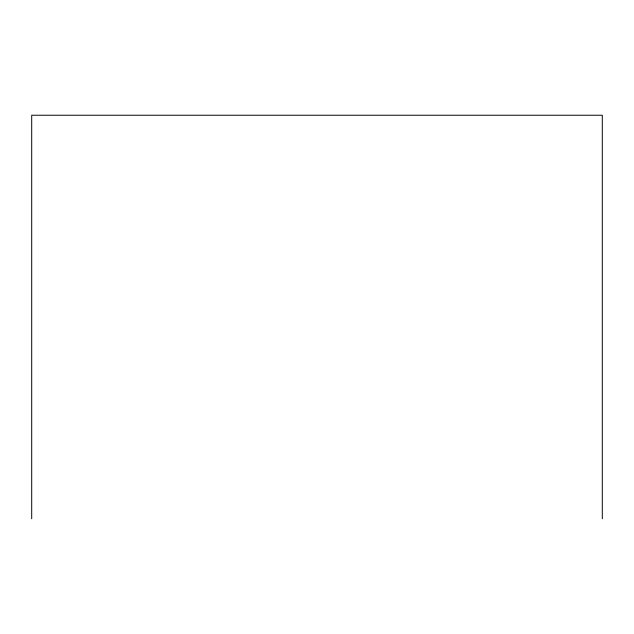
<?xml version="1.0" encoding="UTF-8"?>
<svg xmlns="http://www.w3.org/2000/svg" width="634" height="634" viewBox="0 0 634 634"><rect width="100%" height="100%" fill="white"/><g stroke="black" fill="none" stroke-linecap="round" stroke-linejoin="round"><path stroke-width="0.95" d="M602.3 518.763L602.3 115.237L31.7 115.237L31.7 518.763"/></g></svg>
